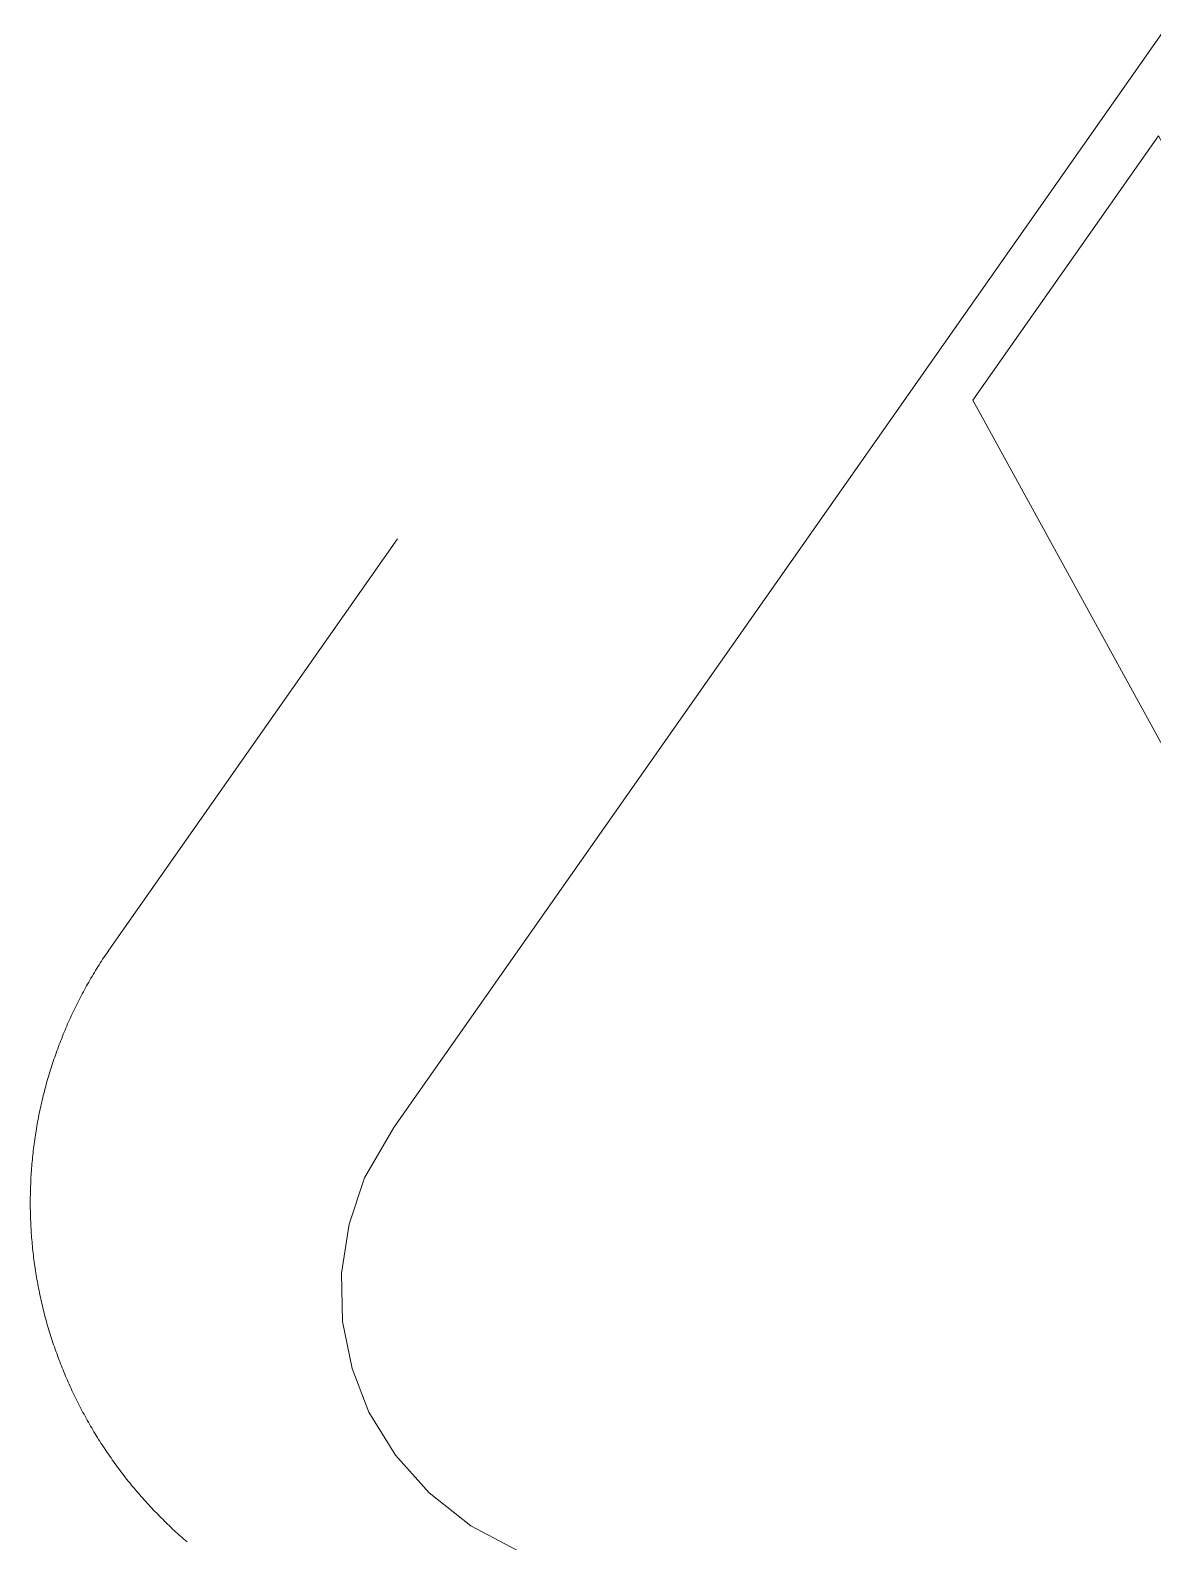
# Model space of a CAD drawing. Header units: millimetres. Extents: x 949 to 2135, y 1001 to 2286.
# Drawn here: x 1009.6 to 1110.2, y 1952.5 to 2087.9 of the extents above; entities that cross this region are included whole.
import ezdxf

# ---------------------------------------------------------------- set-up
doc = ezdxf.new("R2010")
doc.units = ezdxf.units.MM
doc.layers.add('Nivel 12', color=7, linetype='Continuous', lineweight=0)
doc.layers.add('Nivel 15', color=7, linetype='Continuous', lineweight=0)

msp = doc.modelspace()

# ---------------------------------------------------------------- linework, layer by layer
at = {"layer": 'Nivel 12', "color": 7, "linetype": 'Continuous', "lineweight": 0, "flags": 128}
for points in [[(1141.8, 1909.98), (1105.59, 1925.7), (1074.76, 1940.55), (1061.07, 1947.58), (1049.08, 1953.94), (1045.34, 1956.87), (1042.32, 1960.26), (1039.95, 1964.12), (1038.45, 1968.03), (1037.59, 1972.23), (1037.5, 1976.58), (1038.18, 1980.97), (1039.56, 1985.11), (1042.17, 1989.62), (1111.21, 2087.93), (1193.4, 1938.26), (1141.8, 1909.98)], [(1186.6, 1940.24), (1110.69, 2078.48), (1094.06, 2054.8), (1094.06, 2054.8), (1163.82, 1927.75), (1163.82, 1927.75), (1186.6, 1940.24)]]:
    msp.add_lwpolyline(points, close=True, dxfattribs=at)
at = {"layer": 'Nivel 15', "color": 7, "linetype": 'Continuous', "lineweight": 0, "flags": 128}
msp.add_lwpolyline([(1042.52, 2042.35), (1016.65, 2005.52), (1016.54, 2005.36), (1016.42, 2005.19), (1016.31, 2005.03), (1016.2, 2004.86), (1016.09, 2004.69), (1015.98, 2004.53), (1015.87, 2004.36), (1015.77, 2004.19), (1015.66, 2004.02), (1015.56, 2003.85), (1015.45, 2003.68), (1015.35, 2003.51), (1015.24, 2003.34), (1015.14, 2003.16), (1015.04, 2002.99), (1014.94, 2002.82), (1014.84, 2002.65), (1014.74, 2002.47), (1014.64, 2002.3), (1014.55, 2002.12), (1014.45, 2001.95), (1014.36, 2001.77), (1014.26, 2001.59), (1014.17, 2001.42), (1014.08, 2001.24), (1013.98, 2001.06), (1013.89, 2000.88), (1013.8, 2000.71), (1013.71, 2000.53), (1013.63, 2000.35), (1013.54, 2000.17), (1013.45, 1999.99), (1013.37, 1999.81), (1013.28, 1999.62), (1013.2, 1999.44), (1013.12, 1999.26), (1013.04, 1999.08), (1012.95, 1998.9), (1012.87, 1998.71), (1012.8, 1998.53), (1012.72, 1998.34), (1012.64, 1998.16), (1012.56, 1997.97), (1012.49, 1997.79), (1012.42, 1997.6), (1012.34, 1997.42), (1012.27, 1997.23), (1012.2, 1997.04), (1012.13, 1996.86), (1012.06, 1996.67), (1011.99, 1996.48), (1011.92, 1996.29), (1011.85, 1996.1), (1011.79, 1995.92), (1011.72, 1995.73), (1011.66, 1995.54), (1011.6, 1995.35), (1011.53, 1995.16), (1011.47, 1994.97), (1011.41, 1994.78), (1011.35, 1994.59), (1011.3, 1994.39), (1011.24, 1994.2), (1011.18, 1994.01), (1011.13, 1993.82), (1011.07, 1993.63), (1011.02, 1993.43), (1010.97, 1993.24), (1010.92, 1993.05), (1010.87, 1992.85), (1010.82, 1992.66), (1010.77, 1992.47), (1010.72, 1992.27), (1010.67, 1992.08), (1010.63, 1991.88), (1010.58, 1991.69), (1010.54, 1991.49), (1010.5, 1991.3), (1010.45, 1991.1), (1010.41, 1990.9), (1010.37, 1990.71), (1010.34, 1990.51), (1010.3, 1990.32), (1010.26, 1990.12), (1010.23, 1989.92), (1010.19, 1989.73), (1010.16, 1989.53), (1010.12, 1989.33), (1010.09, 1989.13), (1010.06, 1988.94), (1010.03, 1988.74), (1010, 1988.54), (1009.97, 1988.34), (1009.95, 1988.14), (1009.92, 1987.95), (1009.9, 1987.75), (1009.87, 1987.55), (1009.85, 1987.35), (1009.83, 1987.15), (1009.81, 1986.95), (1009.79, 1986.75), (1009.77, 1986.55), (1009.75, 1986.36), (1009.73, 1986.16), (1009.72, 1985.96), (1009.7, 1985.76), (1009.69, 1985.56), (1009.68, 1985.36), (1009.66, 1985.16), (1009.65, 1984.96), (1009.64, 1984.76), (1009.64, 1984.56), (1009.63, 1984.36), (1009.62, 1984.16), (1009.61, 1983.96), (1009.61, 1983.76), (1009.61, 1983.56), (1009.6, 1983.36), (1009.6, 1983.16), (1009.6, 1982.96), (1009.6, 1982.76), (1009.6, 1982.56), (1009.6, 1982.36), (1009.61, 1982.16), (1009.61, 1981.96), (1009.62, 1981.76), (1009.62, 1981.56), (1009.63, 1981.36), (1009.64, 1981.16), (1009.65, 1980.96), (1009.66, 1980.76), (1009.67, 1980.56), (1009.68, 1980.36), (1009.69, 1980.16), (1009.71, 1979.96), (1009.72, 1979.76), (1009.74, 1979.56), (1009.76, 1979.36), (1009.77, 1979.17), (1009.79, 1978.97), (1009.81, 1978.77), (1009.84, 1978.57), (1009.86, 1978.37), (1009.88, 1978.17), (1009.9, 1977.97), (1009.93, 1977.77), (1009.96, 1977.58), (1009.98, 1977.38), (1010.01, 1977.18), (1010.04, 1976.98), (1010.07, 1976.78), (1010.1, 1976.59), (1010.13, 1976.39), (1010.17, 1976.19), (1010.2, 1975.99), (1010.24, 1975.8), (1010.27, 1975.6), (1010.31, 1975.4), (1010.35, 1975.21), (1010.39, 1975.01), (1010.43, 1974.82), (1010.47, 1974.62), (1010.51, 1974.42), (1010.55, 1974.23), (1010.6, 1974.03), (1010.64, 1973.84), (1010.69, 1973.64), (1010.73, 1973.45), (1010.78, 1973.26), (1010.79, 1973.21), (1010.84, 1973.02), (1010.89, 1972.82), (1010.94, 1972.63), (1011, 1972.44), (1011.05, 1972.24), (1011.1, 1972.05), (1011.16, 1971.86), (1011.22, 1971.67), (1011.27, 1971.47), (1011.33, 1971.28), (1011.39, 1971.09), (1011.45, 1970.9), (1011.51, 1970.71), (1011.57, 1970.52), (1011.64, 1970.33), (1011.7, 1970.14), (1011.77, 1969.95), (1011.83, 1969.76), (1011.9, 1969.57), (1011.97, 1969.39), (1012.03, 1969.2), (1012.1, 1969.01), (1012.17, 1968.82), (1012.24, 1968.64), (1012.32, 1968.45), (1012.39, 1968.26), (1012.46, 1968.08), (1012.54, 1967.89), (1012.62, 1967.71), (1012.69, 1967.52), (1012.77, 1967.34), (1012.85, 1967.16), (1012.93, 1966.97), (1013.01, 1966.79), (1013.09, 1966.61), (1013.17, 1966.42), (1013.26, 1966.24), (1013.34, 1966.06), (1013.42, 1965.88), (1013.51, 1965.7), (1013.6, 1965.52), (1013.69, 1965.34), (1013.77, 1965.16), (1013.86, 1964.98), (1013.95, 1964.8), (1014.04, 1964.62), (1014.14, 1964.45), (1014.23, 1964.27), (1014.32, 1964.09), (1014.42, 1963.92), (1014.51, 1963.74), (1014.61, 1963.57), (1014.71, 1963.39), (1014.81, 1963.22), (1014.91, 1963.04), (1015.01, 1962.87), (1015.11, 1962.7), (1015.21, 1962.53), (1015.31, 1962.35), (1015.41, 1962.18), (1015.52, 1962.01), (1015.62, 1961.84), (1015.73, 1961.67), (1015.84, 1961.5), (1015.94, 1961.33), (1016.05, 1961.17), (1016.16, 1961), (1016.27, 1960.83), (1016.38, 1960.67), (1016.49, 1960.5), (1016.61, 1960.34), (1016.72, 1960.17), (1016.84, 1960.01), (1016.95, 1959.84), (1017.07, 1959.68), (1017.18, 1959.52), (1017.3, 1959.36), (1017.42, 1959.19), (1017.54, 1959.03), (1017.66, 1958.87), (1017.78, 1958.71), (1017.9, 1958.56), (1018.02, 1958.4), (1018.15, 1958.24), (1018.27, 1958.08), (1018.39, 1957.93), (1018.52, 1957.77), (1018.65, 1957.61), (1018.77, 1957.46), (1018.9, 1957.31), (1019.03, 1957.15), (1019.16, 1957), (1019.29, 1956.85), (1019.42, 1956.7), (1019.55, 1956.55), (1019.68, 1956.4), (1019.82, 1956.25), (1019.95, 1956.1), (1020.08, 1955.95), (1020.22, 1955.8), (1020.35, 1955.66), (1020.49, 1955.51), (1020.63, 1955.36), (1020.77, 1955.22), (1020.91, 1955.08), (1021.05, 1954.93), (1021.19, 1954.79), (1021.33, 1954.65), (1021.47, 1954.51), (1021.61, 1954.37), (1021.75, 1954.23), (1021.9, 1954.09), (1022.04, 1953.95), (1022.19, 1953.81), (1022.33, 1953.67), (1022.48, 1953.54), (1022.63, 1953.4), (1022.77, 1953.27), (1022.92, 1953.13), (1023.07, 1953), (1023.22, 1952.87), (1023.37, 1952.74), (1023.52, 1952.61), (1023.67, 1952.48)], dxfattribs=at)

doc.saveas('drawing.dxf')
